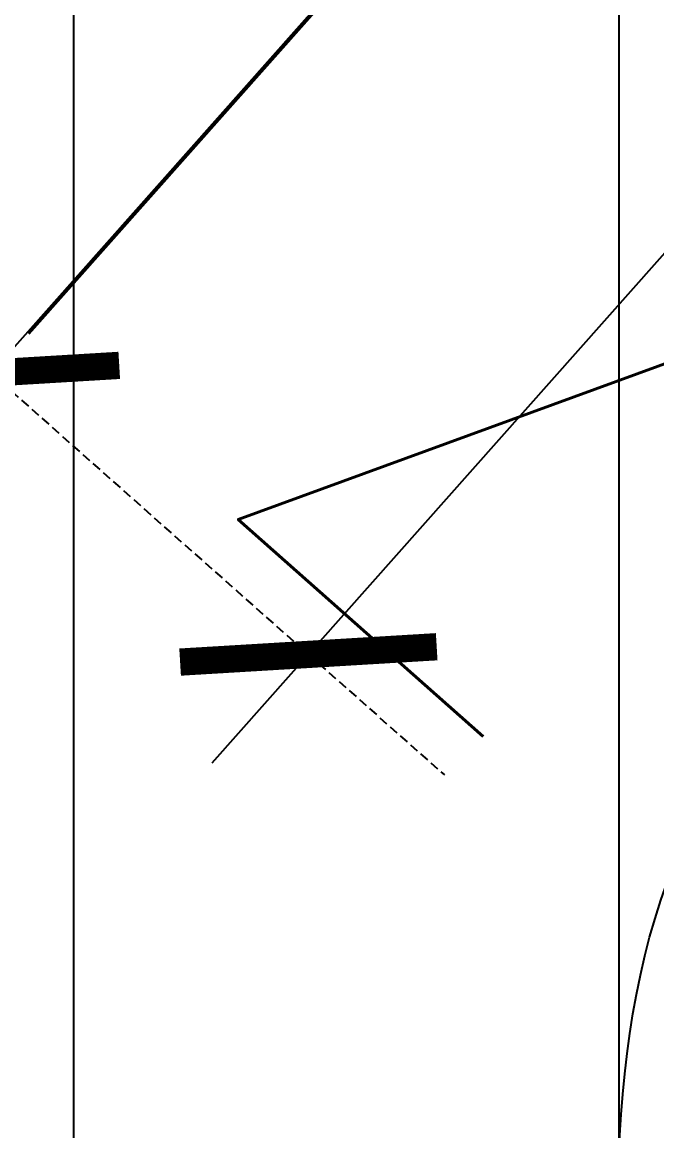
# Model space of a CAD drawing. Header units: millimetres. Extents: x 0 to 887, y -3549 to 0.
# Drawn here: x 190.37 to 207.82, y -2562.88 to -2532.36 of the extents above; entities that cross this region are included whole.
import ezdxf

# ---------------------------------------------------------------- set-up
doc = ezdxf.new("R2010")
doc.units = ezdxf.units.MM
doc.linetypes.add('DASHED', pattern=[19.05, 12.7, -6.35])
doc.linetypes.add('HIDDEN', pattern=[0.375, 0.25, -0.125])
for name, color, linetype in [('02_(橋尚興華城後壁段)建築外部參考_TEST$0$A_建築', 8, 'Continuous'), ('02_(橋尚興華城後壁段)建築外部參考_TEST$0$A_建築_衛浴', 8, 'Continuous'), ('02_(橋尚興華城後壁段)結構外部參考_TEST$0$B_樑', 41, 'DASHED'), ('03-P-另件', 51, 'HIDDEN'), ('TOILET', 9, 'Continuous'), ('標註', 1, 'Continuous')]:
    doc.layers.add(name, color=color, linetype=linetype)
doc.styles.add('CHINA-H', font='romans.shx', dxfattribs={"width": 0.6, "bigfont": 'chineset.shx'})
doc.dimstyles.new('JJ', dxfattribs={"dimscale": 0, "dimtxt": 25, "dimasz": 5, "dimexe": 4, "dimexo": 20, "dimgap": 1.5, "dimtad": 1, "dimdec": 0, "dimdsep": 46, "dimtxsty": 'CHINA-H', "dimblk": 'ARCHTICK', "dimcen": 72.950957, "dimdle": 5, "dimclrd": 256, "dimclre": 256, "dimclrt": 256, "dimadec": 0, "dimazin": 0, "dimtfac": 1, "dimtdec": 0, "dimtix": 1, "dimtmove": 1, "dimatfit": 3, "dimfxl": 40, "dimtolj": 1, "dimlwd": -1, "dimlwe": -1, "dimarcsym": 0})

# ---------------------------------------------------------------- blocks, each defined once
blk = doc.blocks.new('_ArchTick')
at = {"color": 0, "linetype": 'ByBlock', "const_width": 0.15}
blk.add_lwpolyline([(-0.5, -0.5), (0.5, 0.5)], dxfattribs=at)
blk = doc.blocks.new('*D232')
at = {"layer": '03-P-另件', "linetype": 'Continuous', "transparency": 16777216}
for p, q in [((-12206.187, 364.725), (-12234.437, 332.871)), ((-12197.454, 356.98), (-12225.704, 325.126))]:
    blk.add_line(p, q, dxfattribs=at)
at = {"layer": '03-P-另件', "transparency": 16777216}
for p, q in [((-12231.783, 335.863), (-12235.524, 339.181)), ((-12231.783, 335.863), (-12223.05, 328.118)), ((-12223.05, 328.118), (-12219.309, 324.801))]:
    blk.add_line(p, q, dxfattribs=at)
at = {"layer": '03-P-另件', "transparency": 16777216, "xscale": 5, "yscale": 5, "zscale": 5}
for p, rotation in [((-12231.783, 335.863), 318.4313776248483), ((-12223.05, 328.118), 138.4313776248482)]:
    blk.add_blockref('_ArchTick', p, dxfattribs=dict(at, rotation=rotation))
at = {"layer": '03-P-另件', "transparency": 16777216, "insert": (-12218.127, 342.465), "char_height": 25, "attachment_point": 5, "rotation": 318.4314, "style": 'CHINA-H'}
blk.add_mtext('\\A1;12', dxfattribs=at)
blk = doc.blocks.new('A$C06810245')
at = {"layer": '03-P-另件'}
dim = blk.add_aligned_dim(p1=(-77.789, 4.943), p2=(-69.056, -2.802), distance=-58.577, dimstyle='JJ', override={"dimscale": 1}, dxfattribs=at)
dim.commit()
dim.dimension.update_dxf_attribs({"geometry": '*D232', "text_midpoint": (-103.001, -32.281), "insert": (12115.127, -374.746)})
blk = doc.blocks.new('A$C810d9bd0')
at = {"layer": '02_(橋尚興華城後壁段)建築外部參考_TEST$0$A_建築'}
for p, q in [((64.739, -90), (64.739, -317.496)), ((64.739, -90), (64.739, -317.496)), ((79.739, -90), (79.739, -317.496)), ((79.739, -90), (79.739, -317.496))]:
    blk.add_line(p, q, dxfattribs=at)
at = {"layer": '02_(橋尚興華城後壁段)建築外部參考_TEST$0$A_建築_衛浴'}
blk.add_open_spline([(79.745, -195.88), (79.953, -189.714), (81.719, -184.387), (86.893, -180.646)], degree=3, dxfattribs=at)
at = {"layer": '02_(橋尚興華城後壁段)結構外部參考_TEST$0$B_樑'}
blk.add_line((79.739, -90), (79.739, -317.496), dxfattribs=at)
at = {"layer": 'TOILET'}
blk.add_open_spline([(79.745, -195.88), (79.953, -189.714), (81.719, -184.387), (86.893, -180.646)], degree=3, dxfattribs=at)
at = {"layer": '標註'}
blk.add_blockref('A$C06810245', (179.122, -135.438), dxfattribs=at)

msp = doc.modelspace()

# ---------------------------------------------------------------- block references
at = {"color": 1}
msp.add_blockref('A$C810d9bd0', (127.04, -2367.7), dxfattribs=at)

doc.saveas('drawing.dxf')
